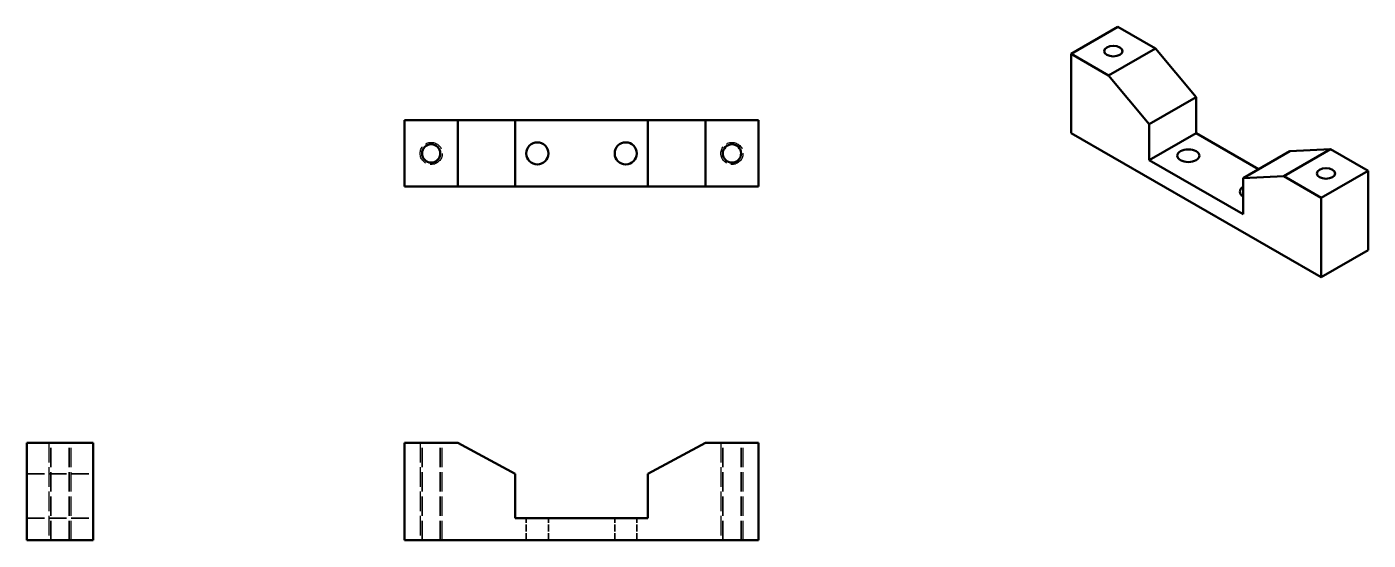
# Model space of a CAD drawing. Header units: millimetres. Extents: x 92 to 395, y 125 to 241.
import ezdxf

# ---------------------------------------------------------------- set-up
doc = ezdxf.new("R2010")
doc.units = ezdxf.units.MM
doc.linetypes.add('DASHED', pattern=[0.2067, 0.1654, -0.0413])
for name, color, linetype, lineweight in [('Hidden (ANSI)', 7, 'DASHED', 35), ('Hidden Narrow (ANSI)', 7, 'DASHED', 25), ('Visible (ANSI)', 7, 'Continuous', 50)]:
    doc.layers.add(name, color=color, linetype=linetype, lineweight=lineweight)

msp = doc.modelspace()

# ---------------------------------------------------------------- linework, layer by layer
at = {"layer": 'Hidden (ANSI)', "ltscale": 26.608612}
for p, q in [((97.5, 125.07), (97.5, 147.07)), ((101.64, 125.07), (101.64, 147.07)), ((181.41, 125.07), (181.41, 147.07)), ((185.55, 125.07), (185.55, 147.07)), ((249.41, 125.07), (249.41, 147.07)), ((253.55, 125.07), (253.55, 147.07))]:
    msp.add_line(p, q, dxfattribs=at)
at = {"layer": 'Hidden (ANSI)', "ltscale": 24.189648}
for p, q in [((92.07, 140.07), (107.07, 140.07)), ((92.07, 130.07), (107.07, 130.07))]:
    msp.add_line(p, q, dxfattribs=at)
at = {"layer": 'Hidden (ANSI)', "ltscale": 9.523383}
for p, q in [((204.98, 125.07), (204.98, 130.07)), ((209.98, 125.07), (209.98, 130.07)), ((224.98, 125.07), (224.98, 130.07)), ((229.98, 125.07), (229.98, 130.07))]:
    msp.add_line(p, q, dxfattribs=at)
at = {"layer": 'Hidden Narrow (ANSI)', "ltscale": 26.608612}
for p, q in [((97.07, 147.07), (97.07, 125.07)), ((102.07, 125.07), (102.07, 147.07)), ((180.98, 147.07), (180.98, 125.07)), ((185.98, 125.07), (185.98, 147.07)), ((248.98, 147.07), (248.98, 125.07)), ((253.98, 125.07), (253.98, 147.07))]:
    msp.add_line(p, q, dxfattribs=at)
at = {"layer": 'Hidden Narrow (ANSI)', "ltscale": 25.331339}
for centre in [(183.48, 212.59), (251.48, 212.59)]:
    msp.add_circle(centre, 2.5, dxfattribs=at)
at = {"layer": 'Visible (ANSI)'}
for p, q in [((338.74, 241.25), (328.14, 235.14)), ((347.23, 236.37), (338.74, 241.25)), ((328.14, 235.14), (336.62, 230.26)), ((328.14, 217.16), (328.14, 235.14)), ((347.23, 236.37), (336.62, 230.26)), ((356.42, 225.35), (347.23, 236.37)), ((336.62, 230.26), (345.82, 219.24)), ((356.42, 225.35), (345.82, 219.24)), ((356.42, 217.17), (356.42, 225.35)), ((189.48, 220.09), (177.48, 220.09)), ((177.48, 220.09), (177.48, 205.09)), ((189.48, 220.09), (189.48, 205.09)), ((202.48, 220.09), (189.48, 220.09)), ((202.48, 220.09), (202.48, 205.09)), ((232.48, 220.09), (202.48, 220.09)), ((232.48, 220.09), (232.48, 205.09)), ((245.48, 220.09), (232.48, 220.09)), ((245.48, 220.09), (245.48, 205.09)), ((257.48, 220.09), (245.48, 220.09)), ((257.48, 220.09), (257.48, 205.09)), ((345.82, 219.24), (345.82, 211.07)), ((384.71, 184.58), (328.14, 217.16)), ((356.42, 217.17), (345.82, 211.07)), ((370.54, 209.05), (356.42, 217.17)), ((377.63, 213.13), (367.03, 207.03)), ((386.83, 213.56), (376.22, 207.46)), ((386.83, 213.56), (377.63, 213.13)), ((395.31, 208.68), (386.83, 213.56)), ((345.82, 211.07), (367.03, 198.85)), ((367.03, 207.03), (376.22, 207.46)), ((367.03, 198.85), (367.03, 207.03)), ((376.22, 207.46), (384.71, 202.57)), ((395.31, 208.68), (384.71, 202.57)), ((395.31, 190.69), (395.31, 208.68)), ((177.48, 205.09), (189.48, 205.09)), ((189.48, 205.09), (202.48, 205.09)), ((202.48, 205.09), (232.48, 205.09)), ((232.48, 205.09), (245.48, 205.09)), ((245.48, 205.09), (257.48, 205.09)), ((384.71, 202.57), (384.71, 184.58)), ((395.31, 190.69), (384.71, 184.58)), ((92.07, 147.07), (107.07, 147.07)), ((92.07, 147.07), (92.07, 125.07)), ((107.07, 125.07), (107.07, 147.07)), ((177.48, 147.07), (189.48, 147.07)), ((177.48, 125.07), (177.48, 147.07)), ((189.48, 147.07), (202.48, 140.07)), ((232.48, 140.07), (245.48, 147.07)), ((245.48, 147.07), (257.48, 147.07)), ((257.48, 147.07), (257.48, 125.07)), ((202.48, 140.07), (202.48, 130.07)), ((232.48, 130.07), (232.48, 140.07)), ((202.48, 130.07), (232.48, 130.07)), ((92.07, 125.07), (107.07, 125.07)), ((257.48, 125.07), (177.48, 125.07))]:
    msp.add_line(p, q, dxfattribs=at)
for centre, radius in [((183.48, 212.59), 2.07), ((207.48, 212.59), 2.5), ((227.48, 212.59), 2.5), ((251.48, 212.59), 2.07)]:
    msp.add_circle(centre, radius, dxfattribs=at)
for centre, major_axis in [((337.68, 235.76), (-2.07, 0)), ((354.65, 212.08), (-2.5, 0)), ((385.77, 208.07), (-2.07, 0))]:
    msp.add_ellipse(centre, major_axis=major_axis, ratio=0.575862, dxfattribs=at)
msp.add_ellipse((368.8, 203.94), major_axis=(-2.5, 0), ratio=0.575862, start_param=5.497787, end_param=7.068583, dxfattribs=at)

doc.saveas('drawing.dxf')
